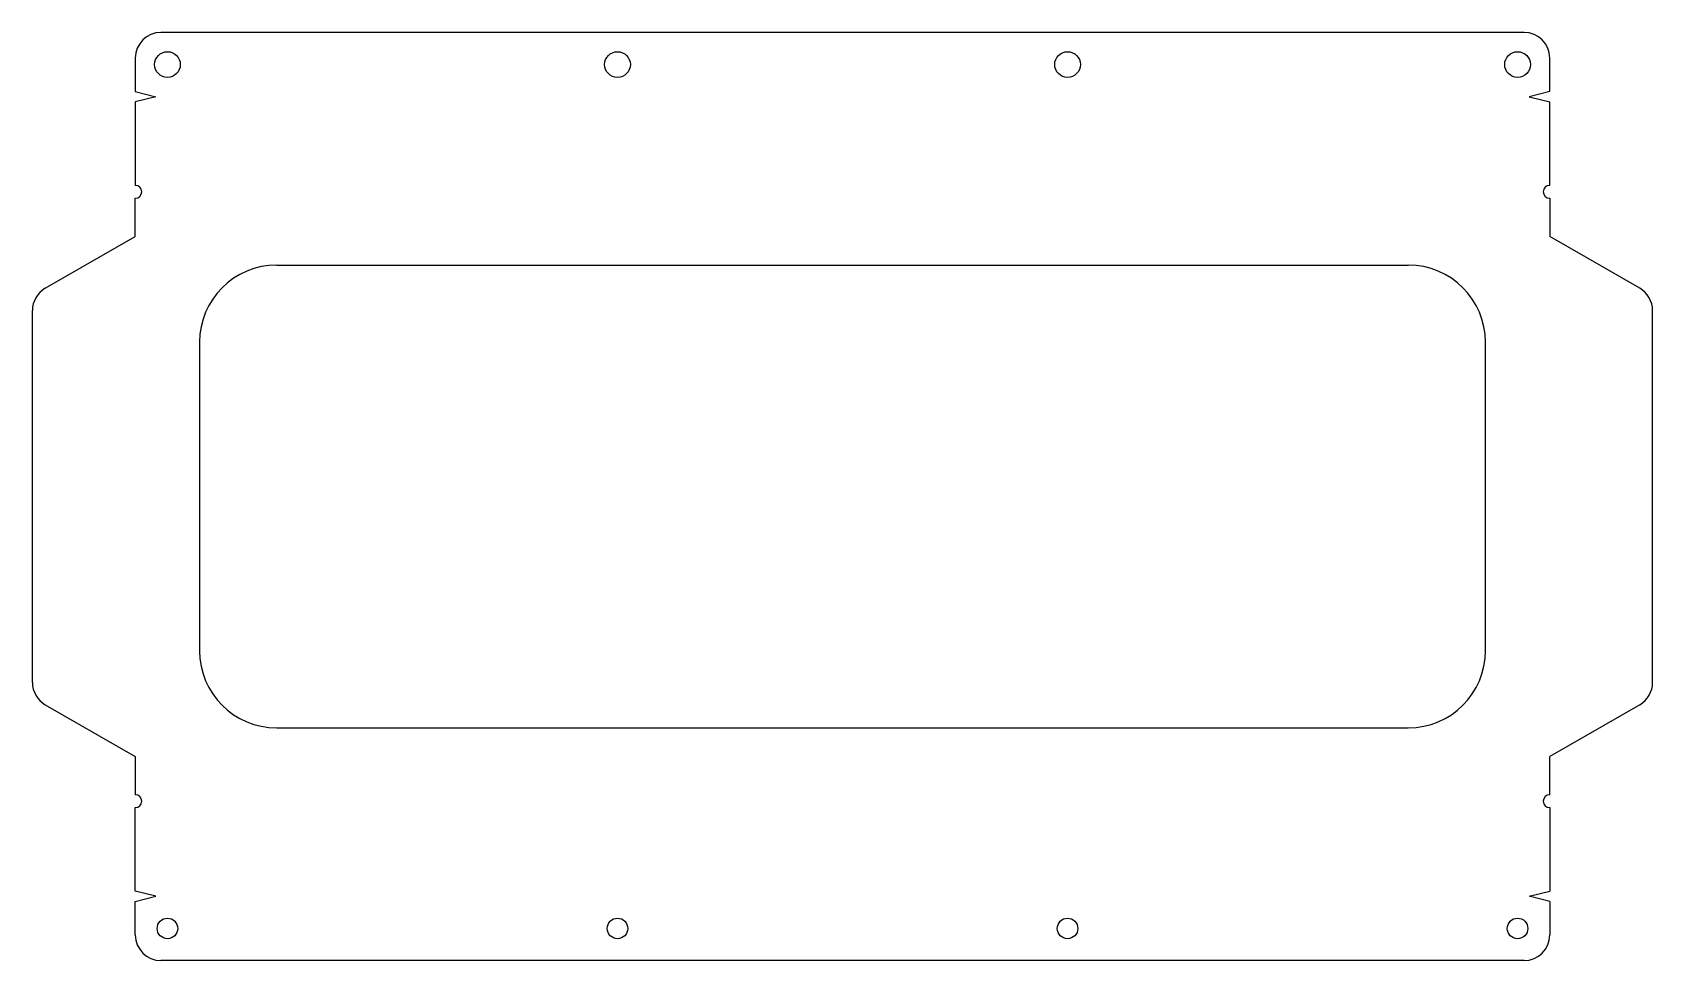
# Model space of a CAD drawing. Extents: x 1 to 631, y 2 to 363.
import ezdxf

# ---------------------------------------------------------------- set-up
doc = ezdxf.new("R2010")
doc.units = 0
doc.layers.get('0').update_dxf_attribs({"linetype": 'CONTINUOUS'})

msp = doc.modelspace()

# ---------------------------------------------------------------- linework, layer by layer
for p, q in [((581.11, 363.49), (51.11, 363.49)), ((41.11, 353.49), (41.11, 340.49)), ((591.11, 340.49), (591.11, 353.49)), ((41.11, 340.49), (49.11, 338.49)), ((591.11, 340.49), (583.11, 338.49)), ((49.11, 338.49), (41.11, 336.49)), ((41.11, 336.49), (41.11, 303.99)), ((583.11, 338.49), (591.11, 336.49)), ((591.11, 303.99), (591.11, 336.49)), ((41.11, 284.17), (41.11, 298.99)), ((591.11, 298.99), (591.11, 284.17)), ((6.11, 263.96), (41.11, 284.17)), ((626.11, 263.96), (591.11, 284.17)), ((96.11, 272.99), (536.11, 272.99)), ((1.11, 110.67), (1.11, 255.3)), ((631.11, 110.67), (631.11, 255.3)), ((66.11, 242.99), (66.11, 122.99)), ((566.11, 122.99), (566.11, 242.99)), ((6.11, 102.01), (41.11, 81.81)), ((626.11, 102.01), (591.11, 81.81)), ((96.11, 92.99), (536.11, 92.99)), ((41.11, 81.81), (41.11, 66.99)), ((591.11, 66.99), (591.11, 81.81)), ((41.11, 29.49), (41.11, 61.99)), ((591.11, 61.99), (591.11, 29.49)), ((49.11, 27.49), (41.11, 29.49)), ((41.11, 25.49), (49.11, 27.49)), ((41.11, 12.49), (41.11, 25.49)), ((583.11, 27.49), (591.11, 29.49)), ((591.11, 25.49), (583.11, 27.49)), ((591.11, 25.49), (591.11, 12.49)), ((581.11, 2.49), (51.11, 2.49))]:
    msp.add_line(p, q)
for centre, radius in [((53.61, 350.99), 5), ((228.61, 350.99), 5), ((403.61, 350.99), 5), ((578.61, 350.99), 5), ((53.61, 14.99), 4), ((228.61, 14.99), 4), ((403.61, 14.99), 4), ((578.61, 14.99), 4)]:
    msp.add_circle(centre, radius)
for centre, radius, start, end in [((51.11, 353.49), 10, 90, 180), ((581.11, 353.49), 10, 0, 90), ((41.11, 301.49), 2.5, 270, 90), ((591.11, 301.49), 2.5, 90, 270), ((96.11, 242.99), 30, 90, 180), ((536.11, 242.99), 30, 0, 90), ((11.11, 255.3), 10, 120, 180), ((621.11, 255.3), 10, 0, 60), ((96.11, 122.99), 30, 180, 270), ((536.11, 122.99), 30, 270, 0), ((11.11, 110.67), 10, 180, 240), ((621.11, 110.67), 10, 300, 0), ((41.11, 64.49), 2.5, 270, 90), ((591.11, 64.49), 2.5, 90, 270), ((51.11, 12.49), 10, 180, 270), ((581.11, 12.49), 10, 270, 0)]:
    msp.add_arc(centre, radius, start, end)

doc.saveas('drawing.dxf')
